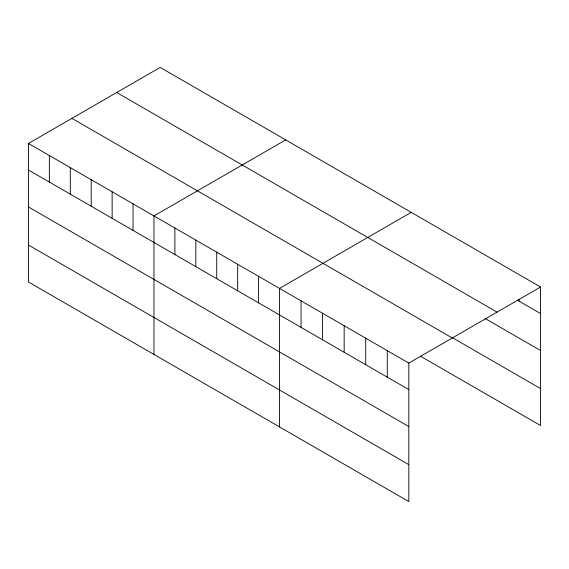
<?xml version="1.0" encoding="UTF-8"?>
<svg xmlns="http://www.w3.org/2000/svg" width="569" height="569" viewBox="0 0 569 569"><rect width="100%" height="100%" fill="white"/><g stroke="black" fill="none" stroke-linecap="round" stroke-linejoin="round"><path stroke-width="0.85" d="M28.45 143.466L408.827 363.079L408.827 501.581L28.45 281.975L28.45 143.466L160.173 67.419L540.55 287.025L540.55 425.534L420.463 356.201M285.702 139.889L153.971 215.936L153.971 354.444M411.223 212.358L279.5 288.412L279.5 426.914M408.827 363.079L540.55 287.025M517.456 300.219L540.55 313.555M116.709 92.512L497.078 312.125M485.122 318.505L540.55 350.504M452.789 337.915L540.55 388.577M71.922 118.373L452.291 337.979M28.45 169.996L408.827 389.601M28.45 206.952L408.827 426.558M28.45 245.026L408.827 464.631M518.992 299.337L518.992 301.108M387.269 350.632L387.269 377.162M365.718 338.185L365.718 364.715M344.16 325.745L344.16 352.268M322.609 313.299L322.609 339.828M301.051 300.852L301.051 327.381M258.575 276.328L258.575 302.857M237.657 264.251L237.657 290.78M216.732 252.174L216.732 278.703M195.814 240.097L195.814 266.626M174.896 228.02L174.896 254.542M133.054 203.858L133.054 230.388M112.136 191.781L112.136 218.311M91.211 179.704L91.211 206.234M70.293 167.627L70.293 194.15M49.368 155.55L49.368 182.073"/></g></svg>
